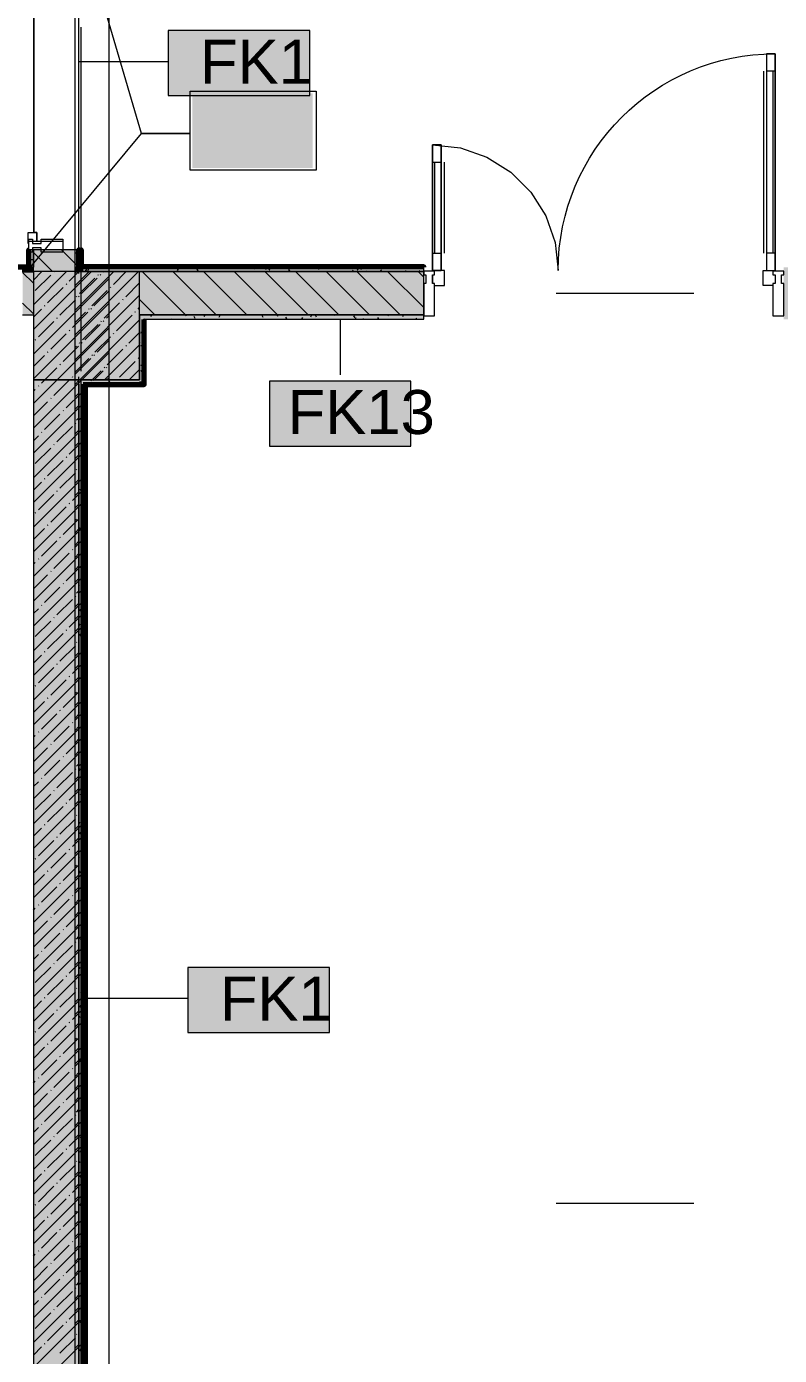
# Model space of a CAD drawing. Header units: millimetres. Extents: x -3817 to 677485, y -22715 to 103890.
# Drawn here: x 365802 to 369273, y 4817 to 10950 of the extents above; entities that cross this region are included whole.
import ezdxf

# ---------------------------------------------------------------- set-up
doc = ezdxf.new("R2010")
doc.units = ezdxf.units.MM
doc.layers.add('PDF _Геометрия', color=7, linetype='Continuous', true_color=0x1d1d1d)
doc.layers.add('PDF _Сплошная заливка', color=7, linetype='Continuous', true_color=0xffffff)
doc.layers.add('PDF _Текст', color=7, linetype='Continuous')
doc.styles.add('PDF GOST-Common', font='arial.ttf')

msp = doc.modelspace()

# ---------------------------------------------------------------- hatches: boundary and pattern name
at = {"layer": 'PDF _Сплошная заливка', "transparency": 33554559}
h = msp.add_hatch(color=256, dxfattribs=at)
h.paths.add_polyline_path([(365812.9, 9839), (365832.9, 9839), (365832.9, 9919), (365812.9, 9919), (365812.9, 9840)], flags=0)
h.paths.add_polyline_path([(365812.9, 12049), (365832.9, 12049), (365832.9, 12128), (365812.9, 12128), (365812.9, 12105.1)], flags=0)
h.paths.add_polyline_path([(365832.9, 12149), (365832.9, 12599), (365812.9, 12599), (365812.9, 12149)], flags=0)
h = msp.add_hatch(color=256, dxfattribs=at)
h.paths.add_polyline_path([(365832.9, 9819), (366032.9, 9819), (366032.9, 9919), (365832.9, 9919), (365832.9, 9839)], flags=0)
h.paths.add_polyline_path([(365832.9, 12049), (366032.9, 12049), (366032.9, 12149), (365832.9, 12149), (365832.9, 12105.1)], flags=0)
h = msp.add_hatch(color=256, dxfattribs=at)
h.paths.add_polyline_path([(366042.9, 9819), (366042.9, 9919), (366025.5, 9919), (366025.5, 9819)], flags=0)
h.paths.add_polyline_path([(366025.5, 12049), (366042.9, 12050.6), (366042.9, 12149), (366025.5, 12149), (366025.5, 12050.6)], flags=0)
h = msp.add_hatch(color=256, dxfattribs=at)
h.paths.add_polyline_path([(366052.9, 9819), (366052.9, 9919), (366032.9, 9919), (366032.9, 9819)], flags=0)
h.paths.add_polyline_path([(366032.9, 12049), (366052.9, 12049), (366052.9, 12149), (366032.9, 12149), (366032.9, 12105.1)], flags=0)
for points in [[(365832.9, 9319), (366180.5, 9319), (366180.5, 9819), (365832.9, 9818), (365832.9, 9751.2)], [(366025.5, 9819), (366063.9, 9819), (366063.9, 9839), (366025.5, 9839), (366025.5, 9821.5)], [(366025.5, 9319), (366322.9, 9319), (366322.9, 9819), (366025.5, 9819), (366025.5, 9714.6)], [(366322.9, 9299), (366342.9, 9299), (366342.9, 9599), (366322.9, 9599), (366322.9, 9319)], [(365832.9, 2329), (366052.9, 2329), (366052.9, 9319), (365832.9, 9319), (365832.9, 3160.3)], [(366063.9, 9299), (366322.9, 9299), (366322.9, 9319), (366042.9, 9319), (366042.9, 9299), (366062.9, 9299)], [(366180.5, 9299), (366180.5, 9319), (366052.9, 9319), (366052.9, 9299), (366073.9, 9299)], [(366052.9, 2319), (366072.9, 2319), (366072.9, 9299), (366052.9, 9299), (366052.9, 2329)]]:
    msp.add_hatch(color=256, dxfattribs=at).paths.add_polyline_path(points)
h = msp.add_hatch(color=256, dxfattribs=at)
h.paths.add_polyline_path([(366260, 9819), (367632.9, 9819), (367632.9, 9839), (366063.9, 9839), (366063.9, 9819)], flags=0)
h.paths.add_polyline_path([(370062.9, 9819), (370062.9, 9839), (369292.9, 9839), (369292.9, 9819), (370011, 9819)], flags=0)
h = msp.add_hatch(color=256, dxfattribs=at)
h.paths.add_polyline_path([(366322.9, 9619), (367632.9, 9619), (367632.9, 9819), (366322.9, 9819), (366322.9, 9714.6)], flags=0)
h.paths.add_polyline_path([(369292.9, 9619), (370192.9, 9619), (370192.9, 9819), (369292.9, 9819)], flags=0)
h = msp.add_hatch(color=256, dxfattribs=at)
h.paths.add_polyline_path([(370172.9, 9599), (370192.9, 9599), (370192.9, 9619), (369292.9, 9619), (369292.9, 9599), (370171.9, 9599)], flags=0)
h.paths.add_polyline_path([(366322.9, 9599), (367632.9, 9599), (367632.9, 9619), (366322.9, 9619)], flags=0)

# ---------------------------------------------------------------- linework, layer by layer
at = {"layer": 'PDF _Геометрия', "color": 7, "lineweight": 9}
for points in [[(366025.5, 1639), (366025.5, 13378.9), (365725.5, 13528.9), (366325.5, 13828.9), (366025.5, 13978.9), (366025.5, 25718.7)], [(366392.6, 13784.9), (365880.5, 13528.9), (366180.5, 13378.9), (366180.5, 1639)], [(365835.3, 9999), (365834.5, 11984)], [(366043.4, 10788.8), (366454.3, 10788.8)], [(365812.9, 9919), (365812.9, 9840)], [(366180.5, 9819), (366032.9, 9819), (366052.9, 9819), (366180.5, 9819), (365832.9, 9819), (365832.9, 9319), (366180.5, 9319)], [(366025.5, 9319), (366322.9, 9319), (366322.9, 9819), (366025.5, 9819)], [(366032.9, 9839), (366032.9, 9819)], [(367632.9, 9839), (366063.9, 9839), (366043.9, 9839)], [(366180.5, 9839), (366053.9, 9839)], [(366342.9, 9299), (366342.9, 9586), (366342.9, 9599)], [(366343.9, 9599), (367632.9, 9599)], [(367247.6, 9598.5), (367247.6, 9342.7)], [(366042.9, 9299), (366042.9, 2329), (366042.9, 9299), (366042.9, 9319)], [(366052.9, 9299), (366052.9, 2329), (366052.9, 9299), (366052.9, 9319)], [(366062.9, 2339), (366062.9, 9298)], [(366063.9, 9299), (366322.9, 9299)], [(366072.9, 2339), (366072.9, 9298)], [(366073.9, 9299), (366180.5, 9299)], [(366063.4, 6465), (366545.5, 6465)]]:
    msp.add_lwpolyline(points, dxfattribs=at)
at = {"layer": 'PDF _Геометрия', "color": 250, "lineweight": 9, "true_color": 0x3c3c3c}
msp.add_lwpolyline([(365819.1, 9839.7), (366331.4, 10456.4), (366556.6, 10456.4), (366331.4, 10456.4), (365834.6, 12148.9)], dxfattribs=at)
at = {"layer": 'PDF _Геометрия', "color": 7, "lineweight": 9}
for points in [[(365835.4, 11984), (365835.4, 9999)], [(367107.5, 10930.7), (366454.3, 10930.7), (366454.3, 10630.7), (367107.5, 10630.7)], [(365832.9, 9919), (365832.9, 9839)], [(366032.9, 9839), (366032.9, 9919)], [(367632.9, 9819), (366063.9, 9819)], [(366322.9, 9619), (367632.9, 9619)], [(367574.1, 9312.6), (366921, 9312.6), (366921, 9012.6), (367574.1, 9012.6)], [(367198.6, 6606.9), (366545.5, 6606.9), (366545.5, 6306.9), (367198.6, 6306.9)]]:
    msp.add_lwpolyline(points, close=True, dxfattribs=at)
at = {"layer": 'PDF _Геометрия', "color": 253, "lineweight": 9, "true_color": 0xaaaaaa}
for points in [[(366042.9, 9809.6), (366042.9, 11397.1)], [(366052.9, 9359.6), (366052.9, 10947.1)], [(369198.9, 10744), (369198.9, 9904)], [(369252.9, 10744), (369212.9, 10744)], [(369242.9, 10744), (369242.9, 9904)], [(367672.9, 10324), (367712.9, 10324)], [(367682.9, 10324), (367682.9, 9904)], [(367726.9, 10324), (367726.9, 9904)], [(365848.9, 9959), (365848.9, 9999), (365835.4, 9999)], [(367672.9, 9904), (367712.9, 9904)], [(369252.9, 9904), (369212.9, 9904)], [(367682.9, 9754), (367727.9, 9754), (367727.9, 9824), (367672.9, 9824), (367672.9, 9821)], [(369242.9, 9754), (369197.9, 9754), (369197.9, 9824), (369252.9, 9824), (369252.9, 9821)], [(367672.9, 9804), (367672.9, 9764)], [(369252.9, 9804), (369252.9, 9764)], [(368243.8, 9719), (368878.8, 9719)], [(366042.9, 8698.4), (366042.9, 9333.4)], [(366052.9, 8248.4), (366052.9, 8883.4)], [(366042.9, 6634.6), (366042.9, 8222.1)], [(366052.9, 6184.6), (366052.9, 7772.1)], [(366042.9, 5523.4), (366042.9, 6158.4)], [(366052.9, 5073.4), (366052.9, 5708.4)], [(368243.8, 5519), (368878.8, 5519)], [(366492.9, 12.7), (366492.9, 256.3), (366042.9, 912.7), (366042.9, 3412.7), (366042.9, 5047.1)]]:
    msp.add_lwpolyline(points, dxfattribs=at)
msp.add_lwpolyline([(367672.9, 9824), (367672.9, 10404), (367802, 10389.5), (367924.5, 10346.6), (368034.5, 10277.5), (368126.4, 10185.6), (368195.5, 10075.7), (368238.3, 9953.1), (368252.9, 9824, -0.414213), (369252.9, 10824), (369252.9, 9824)], format="xyb", dxfattribs=at)
for points in [[(369212.9, 9824), (369252.9, 9824), (369252.9, 10824), (369212.9, 10824), (369212.9, 9824), (369252.9, 9824), (369252.9, 10824), (369212.9, 10824)], [(367712.9, 9824), (367672.9, 9824), (367672.9, 10404), (367712.9, 10404), (367712.9, 9824), (367712.9, 10404), (367672.9, 10404), (367672.9, 9824)], [(365835.4, 9999), (365848.9, 9999), (365848.9, 9959), (365848.9, 9999)]]:
    msp.add_lwpolyline(points, close=True, dxfattribs=at)
at = {"layer": 'PDF _Геометрия', "color": 250, "lineweight": 9, "true_color": 0x3c3c3c}
msp.add_lwpolyline([(366556.6, 10650.8), (367136.4, 10650.8), (367136.4, 10286.8), (366556.6, 10286.8)], close=True, dxfattribs=at)
at = {"layer": 'PDF _Геометрия', "color": 253, "lineweight": 13, "true_color": 0xaaaaaa}
msp.add_lwpolyline([(365811.9, 9949), (365808.9, 9949), (365808.9, 9999), (365848.9, 9999), (365848.9, 9959)], dxfattribs=at)
at = {"layer": 'PDF _Геометрия', "color": 7, "lineweight": 20}
for points in [[(365868.9, 9929), (365828.9, 9929), (365828.9, 9919), (365811.9, 9919), (365811.9, 9969), (365828.9, 9969), (365828.9, 9959), (365868.9, 9959), (365868.9, 9969), (365968.9, 9969), (365968.9, 9919), (365868.9, 9919)], [(365868.9, 9919), (365828.9, 9919), (365828.9, 9909), (365811.9, 9909), (365811.9, 9959), (365828.9, 9959), (365828.9, 9949), (365868.9, 9949), (365868.9, 9959), (365968.9, 9959), (365968.9, 9909), (365868.9, 9909)], [(367672.9, 9804), (367682.9, 9804), (367682.9, 9821), (367632.9, 9821), (367632.9, 9804), (367642.9, 9804), (367642.9, 9764), (367632.9, 9764), (367632.9, 9614), (367682.9, 9614), (367682.9, 9764), (367672.9, 9764)], [(369282.9, 9764), (369282.9, 9804), (369292.9, 9804), (369292.9, 9821), (369242.9, 9821), (369242.9, 9804), (369252.9, 9804), (369252.9, 9764), (369242.9, 9764), (369242.9, 9614), (369292.9, 9614), (369292.9, 9764)]]:
    msp.add_lwpolyline(points, close=True, dxfattribs=at)
at = {"layer": 'PDF _Геометрия', "color": 231, "lineweight": 70, "true_color": 0xff80c0}
for points in [[(365812.9, 9839), (364482.9, 9839), (364482.9, 8908), (364481.9, 8908), (364481.9, 9840), (364482.9, 9840), (365811.9, 9840), (365811.9, 9919), (365812.9, 9919)], [(367632.9, 9839), (367632.9, 9840), (366063.9, 9840), (366043.9, 9840), (366043.9, 9919), (366042.9, 9919), (366042.9, 9839)], [(366180.5, 9840), (366053.9, 9840), (366053.9, 9919), (366052.9, 9919), (366052.9, 9839)], [(366062.9, 9299), (366062.9, 9298), (366342.9, 9298), (366343.9, 9298), (366343.9, 9598)], [(366322.9, 2339), (366342.9, 2339), (366342.9, 2040), (366343.9, 2040), (366343.9, 2339), (366343.9, 2340), (366063.9, 2340), (366063.9, 9299)], [(366072.9, 9299), (366072.9, 9298), (366180.5, 9298)], [(366180.5, 2340), (366073.9, 2340), (366073.9, 9299)], [(366342.9, 9299), (366322.9, 9299)]]:
    msp.add_lwpolyline(points, dxfattribs=at)
at = {"layer": 'PDF _Геометрия', "color": 9, "lineweight": 9, "true_color": 0xc0c0c0}
for points in [[(366052.9, 9819), (366052.9, 9919), (366032.9, 9919), (365832.9, 9919), (365812.9, 9919)], [(366063.9, 9819), (366025.5, 9819), (366042.9, 9819), (366042.9, 9919), (366025.5, 9919)], [(364482.9, 8858), (364482.9, 8908), (364482.9, 9819), (364482.9, 9839), (365832.9, 9839)], [(365802.4, 9839), (365802.4, 9850), (365822.4, 9850), (365822.4, 9839)], [(366025.5, 9839), (366042.9, 9839)], [(366052.9, 9839), (366032.9, 9839)], [(367632.9, 9599), (367632.9, 9619), (367632.9, 9819), (367632.9, 9839)], [(365782.9, 9619), (365832.9, 9619)], [(366322.9, 9619), (366322.9, 9599), (366322.9, 9319), (366042.9, 9319), (366025.5, 9319)], [(366180.5, 9319), (366052.9, 9319), (365832.9, 9319), (365832.9, 9299), (365832.9, 2329), (366052.9, 2329), (366052.9, 2319)], [(366322.9, 9299), (366342.9, 9299)]]:
    msp.add_lwpolyline(points, dxfattribs=at)
at = {"layer": 'PDF _Геометрия', "color": 231, "lineweight": 9, "true_color": 0xff80c0}
for points in [[(365812.9, 9839), (365812.9, 9840), (365812.9, 9919)], [(366042.9, 9839), (366043.9, 9839), (366063.9, 9839), (367632.9, 9839)], [(366052.9, 9839), (366053.9, 9839), (366180.5, 9839)], [(366343.9, 9599), (366342.9, 9599), (366342.9, 9586), (366342.9, 9299)], [(366322.9, 9299), (366062.9, 9299), (366062.9, 9298), (366062.9, 2339), (366063.9, 2339), (366322.9, 2339)], [(366063.9, 9299), (366062.9, 9299)], [(366180.5, 9299), (366072.9, 9299), (366072.9, 9298), (366072.9, 2339), (366073.9, 2339), (366180.5, 2339)], [(366073.9, 9299), (366072.9, 9299)]]:
    msp.add_lwpolyline(points, dxfattribs=at)
at = {"layer": 'PDF _Геометрия', "color": 253, "lineweight": 9, "true_color": 0x9b9b9b}
for points in [[(365819.1, 9914.4), (365814, 9905.7)], [(365820.1, 9897.4), (365815, 9906.2)], [(365819.6, 9874.3), (365829.7, 9874.3)], [(366025.5, 9904.8), (366033, 9904.8)], [(366033, 9904.8), (366043, 9904.8)], [(366042.9, 9859.9), (366039.6, 9865.6)], [(366052.9, 9859.9), (366049.6, 9865.6)], [(366077.1, 9830.1), (366072.1, 9821.4)], [(366087.1, 9830.1), (366082.1, 9821.4)], [(366127.9, 9834.6), (366125.4, 9839)], [(366137.9, 9834.6), (366135.4, 9839)], [(366207.3, 9819), (366206.2, 9821)], [(366293.4, 9839), (366291.4, 9835.5)], [(366458.9, 9820.8), (366457.9, 9819)], [(366500.6, 9832), (366495.5, 9823.3)], [(366539.8, 9839), (366537.2, 9834.4)], [(366551.4, 9832.7), (366547.7, 9839)], [(366593, 9821.5), (366588, 9830.2)], [(366610.2, 9839), (366605.2, 9830.3)], [(366704.7, 9819.7), (366704.2, 9819)], [(366856, 9838), (366850.9, 9829.2)], [(366865.1, 9837.9), (366864.5, 9839)], [(366906.8, 9826.7), (366901.7, 9835.4)], [(366924, 9833.9), (366919, 9825.2)], [(366974.8, 9830.8), (366970.1, 9839)], [(367016.4, 9819.6), (367011.4, 9828.3)], [(367152.5, 9827.8), (367147.5, 9836.5)], [(367305.8, 9824.6), (367302.6, 9819)], [(367330.2, 9824.8), (367325.2, 9833.5)], [(367347.4, 9835.8), (367342.4, 9827.1)], [(367368.8, 9819), (367366.8, 9822.4)], [(367384.5, 9839), (367384, 9838.2)], [(367439.1, 9819), (367434.8, 9826.5)], [(367454.9, 9839), (367452.1, 9834.1)], [(367551.5, 9823.5), (367548.9, 9819)], [(367615.1, 9819), (367612.5, 9823.5)], [(367619.6, 9819.4), (367619.3, 9819)], [(366377.6, 9619), (366373.6, 9612.1)], [(366473.1, 9601.5), (366471.6, 9599)], [(366537.2, 9613.4), (366534, 9619)], [(366578.9, 9602.2), (366573.8, 9610.9)], [(366624, 9619), (366619.3, 9611)], [(366692.4, 9615.6), (366687.4, 9606.9)], [(366851, 9618.5), (366850.7, 9619)], [(366892.6, 9607.4), (366887.6, 9616.1)], [(366960.7, 9611.5), (366956.3, 9619)], [(367002.3, 9600.3), (366997.3, 9609)], [(367074.2, 9606.4), (367070, 9599)], [(367115.8, 9617.5), (367110.8, 9608.8)], [(367138.4, 9608.5), (367133.3, 9617.2)], [(367222.3, 9619), (367220.5, 9615.9)], [(367316.1, 9605.5), (367311, 9614.2)], [(367319.9, 9605.3), (367316.3, 9599)], [(367355, 9599), (367352.7, 9603)], [(367388, 9601.2), (367386.7, 9599)], [(367425.4, 9599), (367420.7, 9607.1)], [(367468.7, 9619), (367466.2, 9614.8)], [(367539, 9619), (367534.3, 9610.7)], [(367601.4, 9599), (367598.4, 9604.1)], [(366327.8, 9539), (366337.8, 9539)], [(366332.9, 9541.6), (366327.9, 9532.9)], [(366326, 9491.4), (366322.9, 9496.9)], [(366327.8, 9478), (366337.8, 9478)], [(366342.9, 9497.9), (366339, 9491.3)], [(366327.8, 9386.6), (366337.8, 9386.6)], [(366334.2, 9355.4), (366329.2, 9364.1)], [(366044.5, 9285.8), (366042.9, 9283.1)], [(366054.5, 9285.8), (366052.9, 9283.1)], [(366053.5, 9264.7), (366062.9, 9264.7)], [(366063.5, 9264.7), (366072.9, 9264.7)], [(366098.8, 9319), (366096.3, 9314.7)], [(366108.8, 9319), (366106.3, 9314.7)], [(366145.4, 9316.7), (366144, 9319)], [(366155.4, 9316.7), (366154, 9319)], [(366187, 9305.6), (366182, 9314.3)], [(366195.8, 9304), (366192.9, 9299)], [(366263.8, 9300), (366263.2, 9299)], [(366043.8, 9187.7), (366042.9, 9189.4)], [(366053.8, 9187.7), (366052.9, 9189.4)], [(366053.5, 9173.2), (366062.9, 9173.2)], [(366062.9, 9195.8), (366061.7, 9193.8)], [(366063.5, 9173.2), (366072.9, 9173.2)], [(366072.9, 9195.8), (366071.7, 9193.8)], [(366043.4, 9040.1), (366042.9, 9039.3)], [(366053.4, 9040.1), (366052.9, 9039.3)], [(366053.5, 9051.3), (366062.9, 9051.3)], [(366062.9, 9032.8), (366062.2, 9034)], [(366063.5, 9051.3), (366072.9, 9051.3)], [(366072.9, 9032.8), (366072.2, 9034)], [(366054.5, 8998.4), (366049.5, 8989.7)], [(366064.5, 8998.4), (366059.5, 8989.7)], [(366053.5, 8929.4), (366062.9, 8929.4)], [(366063.5, 8929.4), (366072.9, 8929.4)], [(366053.5, 8838), (366062.9, 8838)], [(366061.6, 8888.8), (366056.6, 8880.1)], [(366062.9, 8849.9), (366059.2, 8856.3)], [(366063.5, 8838), (366072.9, 8838)], [(366071.6, 8888.8), (366066.6, 8880.1)], [(366072.9, 8849.9), (366069.2, 8856.3)], [(366053.1, 8805.9), (366048.1, 8814.6)], [(366057.5, 8820.7), (366052.5, 8812)], [(366063.1, 8805.9), (366058.1, 8814.6)], [(366067.5, 8820.7), (366062.5, 8812)], [(366057.2, 8737.9), (366052.2, 8746.6)], [(366053.5, 8716), (366062.9, 8716)], [(366067.2, 8737.9), (366062.2, 8746.6)], [(366063.5, 8716), (366072.9, 8716)], [(366061.3, 8669.9), (366056.2, 8678.6)], [(366071.3, 8669.9), (366066.2, 8678.6)], [(366050.1, 8628.2), (366045.1, 8636.9)], [(366053.5, 8594.1), (366062.9, 8594.1)], [(366060.1, 8628.2), (366055.1, 8636.9)], [(366063.5, 8594.1), (366072.9, 8594.1)], [(366056.4, 8575), (366051.4, 8566.3)], [(366066.4, 8575), (366061.4, 8566.3)], [(366062.9, 8525.3), (366062.5, 8524.7)], [(366072.9, 8525.3), (366072.5, 8524.7)], [(366043, 8518.6), (366042.9, 8518.8)], [(366053, 8518.6), (366052.9, 8518.8)], [(366053.5, 8502.7), (366062.9, 8502.7)], [(366063.5, 8502.7), (366072.9, 8502.7)], [(366047.1, 8450.5), (366042.9, 8457.9)], [(366057.1, 8450.5), (366052.9, 8457.9)], [(366044.2, 8370.9), (366042.9, 8368.7)], [(366054.2, 8370.9), (366052.9, 8368.7)], [(366053.5, 8380.8), (366062.9, 8380.8)], [(366062.9, 8362.3), (366061.4, 8364.8)], [(366063.5, 8380.8), (366072.9, 8380.8)], [(366072.9, 8362.3), (366071.4, 8364.8)], [(366051.2, 8261.2), (366046.2, 8252.5)], [(366053.5, 8258.8), (366062.9, 8258.8)], [(366061.2, 8261.2), (366056.2, 8252.5)], [(366063.5, 8258.8), (366072.9, 8258.8)], [(366047.2, 8193.2), (366042.9, 8185.8)], [(366057.2, 8193.2), (366052.9, 8185.8)], [(366053.5, 8167.4), (366062.9, 8167.4)], [(366063.5, 8167.4), (366072.9, 8167.4)], [(366052.3, 8136.8), (366047.3, 8145.5)], [(366058.3, 8151.6), (366053.3, 8142.9)], [(366062.3, 8136.8), (366057.3, 8145.5)], [(366068.3, 8151.6), (366063.3, 8142.9)], [(366053.5, 8045.5), (366062.9, 8045.5)], [(366063.5, 8045.5), (366072.9, 8045.5)], [(366060.5, 8000.7), (366055.4, 8009.4)], [(366070.5, 8000.7), (366065.4, 8009.4)], [(366046.1, 7947.5), (366042.9, 7942)], [(366056.1, 7947.5), (366052.9, 7942)], [(366053.5, 7923.6), (366062.9, 7923.6)], [(366063.5, 7923.6), (366072.9, 7923.6)], [(366057.2, 7905.8), (366052.2, 7897.1)], [(366067.2, 7905.8), (366062.2, 7897.1)], [(366053.5, 7832.1), (366062.9, 7832.1)], [(366063.5, 7832.1), (366072.9, 7832.1)], [(366046.3, 7781.3), (366042.9, 7787.3)], [(366056.3, 7781.3), (366052.9, 7787.3)], [(366053.5, 7710.2), (366062.9, 7710.2)], [(366063.5, 7710.2), (366072.9, 7710.2)], [(366053.5, 7588.3), (366062.9, 7588.3)], [(366063.5, 7588.3), (366072.9, 7588.3)], [(366048, 7524), (366042.9, 7515.3)], [(366058, 7524), (366052.9, 7515.3)], [(366053.5, 7496.8), (366062.9, 7496.8)], [(366063.5, 7496.8), (366072.9, 7496.8)], [(366062.9, 7447.9), (366061.7, 7449.9)], [(366072.9, 7447.9), (366071.7, 7449.9)], [(366055.6, 7399.5), (366050.6, 7408.3)], [(366053.5, 7374.9), (366062.9, 7374.9)], [(366065.6, 7399.5), (366060.6, 7408.3)], [(366063.5, 7374.9), (366072.9, 7374.9)], [(366059.7, 7331.5), (366054.6, 7340.2)], [(366069.7, 7331.5), (366064.6, 7340.2)], [(366046.9, 7278.3), (366042.9, 7271.4)], [(366056.9, 7278.3), (366052.9, 7271.4)], [(366053.5, 7253), (366062.9, 7253)], [(366062.9, 7265), (366058.7, 7272.2)], [(366063.5, 7253), (366072.9, 7253)], [(366072.9, 7265), (366068.7, 7272.2)], [(366052.6, 7221.8), (366047.6, 7230.6)], [(366058, 7236.7), (366053, 7228)], [(366062.6, 7221.8), (366057.6, 7230.6)], [(366068, 7236.7), (366063, 7228)], [(366045.5, 7112.2), (366042.9, 7116.7)], [(366055.5, 7112.2), (366052.9, 7116.7)], [(366053.5, 7161.6), (366062.9, 7161.6)], [(366062.9, 7123.2), (366060.1, 7118.3)], [(366063.5, 7161.6), (366072.9, 7161.6)], [(366072.9, 7123.2), (366070.1, 7118.3)], [(366049.6, 7044.1), (366044.6, 7052.9)], [(366059.6, 7044.1), (366054.6, 7052.9)], [(366061, 7059), (366056, 7050.3)], [(366071, 7059), (366066, 7050.3)], [(366053.5, 7039.6), (366062.9, 7039.6)], [(366063.5, 7039.6), (366072.9, 7039.6)], [(366053.5, 6917.7), (366062.9, 6917.7)], [(366063.5, 6917.7), (366072.9, 6917.7)], [(366053.5, 6826.3), (366062.9, 6826.3)], [(366059.9, 6813.2), (366054.9, 6804.5)], [(366063.5, 6826.3), (366072.9, 6826.3)], [(366069.9, 6813.2), (366064.9, 6804.5)], [(366054.8, 6730.4), (366049.8, 6739.1)], [(366053.5, 6704.4), (366062.9, 6704.4)], [(366064.8, 6730.4), (366059.8, 6739.1)], [(366063.5, 6704.4), (366072.9, 6704.4)], [(366047.7, 6609.1), (366042.9, 6600.9)], [(366057.7, 6609.1), (366052.9, 6600.9)], [(366053.5, 6582.4), (366062.9, 6582.4)], [(366062.9, 6594.4), (366057.9, 6603)], [(366063.5, 6582.4), (366072.9, 6582.4)], [(366072.9, 6594.4), (366067.9, 6603)], [(366054.7, 6499.5), (366049.7, 6490.7)], [(366053.5, 6491), (366062.9, 6491)], [(366064.7, 6499.5), (366059.7, 6490.7)], [(366063.5, 6491), (366072.9, 6491)], [(366048.8, 6375), (366043.8, 6383.7)], [(366050.6, 6431.4), (366045.6, 6422.7)], [(366058.8, 6375), (366053.8, 6383.7)], [(366060.7, 6431.4), (366055.6, 6422.7)], [(366061.8, 6389.8), (366056.8, 6381.1)], [(366071.8, 6389.8), (366066.8, 6381.1)], [(366053.5, 6369.1), (366062.9, 6369.1)], [(366063.5, 6369.1), (366072.9, 6369.1)], [(366053.5, 6247.2), (366062.9, 6247.2)], [(366063.5, 6247.2), (366072.9, 6247.2)], [(366049.6, 6185.7), (366044.5, 6177)], [(366053.5, 6155.7), (366062.9, 6155.7)], [(366059.6, 6185.7), (366054.5, 6177)], [(366060.7, 6144.1), (366055.7, 6135.3)], [(366063.5, 6155.7), (366072.9, 6155.7)], [(366070.7, 6144.1), (366065.7, 6135.3)], [(366053.5, 6033.8), (366062.9, 6033.8)], [(366063.5, 6033.8), (366072.9, 6033.8)], [(366058.1, 5993.2), (366053, 6001.9)], [(366068.1, 5993.2), (366063, 6001.9)], [(366053.5, 5911.9), (366062.9, 5911.9)], [(366062.2, 5925.1), (366057.1, 5933.8)], [(366063.5, 5911.9), (366072.9, 5911.9)], [(366072.2, 5925.1), (366067.1, 5933.8)], [(366044.4, 5871.9), (366042.9, 5869.3)], [(366054.4, 5871.9), (366052.9, 5869.3)], [(366062.9, 5862.9), (366061.2, 5865.8)], [(366072.9, 5862.9), (366071.2, 5865.8)], [(366043.9, 5773.8), (366042.9, 5775.6)], [(366055.1, 5815.5), (366050.1, 5824.2)], [(366053.9, 5773.8), (366052.9, 5775.6)], [(366053.5, 5820.4), (366062.9, 5820.4)], [(366065.1, 5815.5), (366060.1, 5824.2)], [(366063.5, 5820.4), (366072.9, 5820.4)], [(366048, 5705.8), (366043, 5714.5)], [(366051.5, 5762.3), (366046.4, 5753.5)], [(366058, 5705.8), (366053, 5714.5)], [(366061.5, 5762.3), (366056.4, 5753.5)], [(366052.1, 5637.8), (366047.1, 5646.5)], [(366053.5, 5698.5), (366062.9, 5698.5)], [(366062.1, 5637.8), (366057.1, 5646.5)], [(366063.5, 5698.5), (366072.9, 5698.5)], [(366053.5, 5576.6), (366062.9, 5576.6)], [(366063.5, 5576.6), (366072.9, 5576.6)], [(366050.4, 5516.5), (366045.3, 5507.8)], [(366053.5, 5485.2), (366062.9, 5485.2)], [(366060.4, 5516.5), (366055.3, 5507.8)], [(366061.5, 5474.9), (366056.5, 5466.2)], [(366063.5, 5485.2), (366072.9, 5485.2)], [(366071.5, 5474.9), (366066.5, 5466.2)], [(366053.5, 5363.2), (366062.9, 5363.2)], [(366063.5, 5363.2), (366072.9, 5363.2)], [(366057.3, 5324), (366052.2, 5332.7)], [(366062.9, 5294.4), (366059.5, 5288.5)], [(366067.3, 5324), (366062.2, 5332.7)], [(366072.9, 5294.4), (366069.5, 5288.5)], [(366053.5, 5241.3), (366062.9, 5241.3)], [(366063.5, 5241.3), (366072.9, 5241.3)], [(366062.9, 5192.3), (366060.4, 5196.6)], [(366072.9, 5192.3), (366070.4, 5196.6)], [(366043.1, 5104.7), (366042.9, 5105.1)], [(366053.1, 5104.7), (366052.9, 5105.1)], [(366053.5, 5149.9), (366062.9, 5149.9)], [(366063.5, 5149.9), (366072.9, 5149.9)], [(366062.9, 5050.5), (366058.4, 5042.7)], [(366072.9, 5050.5), (366068.4, 5042.7)], [(366051.3, 4968.6), (366046.3, 4977.3)], [(366053.5, 5028), (366062.9, 5028)], [(366061.3, 4968.6), (366056.3, 4977.3)], [(366063.5, 5028), (366072.9, 5028)], [(366051.2, 4847.3), (366046.1, 4838.6)], [(366053.5, 4906), (366062.9, 4906)], [(366061.2, 4847.3), (366056.1, 4838.6)], [(366063.5, 4906), (366072.9, 4906)]]:
    msp.add_lwpolyline(points, dxfattribs=at)
at = {"layer": 'PDF _Геометрия', "lineweight": 9}
for points in [[(365920.5, 9819), (365832.9, 9906.6)], [(366032.9, 9848.1), (365961.9, 9919)], [(365832.9, 9765.2), (365782.9, 9815.2)], [(365832.9, 9779.8), (365872.1, 9819)], [(365832.9, 9665.7), (365986.2, 9819)], [(365832.9, 9551.7), (366100.2, 9819)], [(365927.1, 9816.9), (365929.2, 9819)], [(365998.4, 9774.1), (366043.2, 9819)], [(366025.5, 9754.3), (366090.2, 9819)], [(366025.5, 9640.3), (366204.3, 9819)], [(366025.5, 9526.2), (366318.3, 9819)], [(366025.5, 9811.3), (366033.2, 9819)], [(366145.2, 9816.9), (366147.3, 9819)], [(366155.2, 9816.9), (366157.3, 9819)], [(366202.2, 9759.9), (366261.3, 9819)], [(366534.8, 9619), (366334.8, 9819)], [(366676.2, 9619), (366476.2, 9819)], [(366817.6, 9619), (366617.6, 9819)], [(366959, 9619), (366759, 9819)], [(367100.5, 9619), (366900.5, 9819)], [(367241.9, 9619), (367041.9, 9819)], [(367383.3, 9619), (367183.3, 9819)], [(367524.7, 9619), (367324.7, 9819)], [(367632.9, 9652.3), (367466.2, 9819)], [(367632.9, 9793.7), (367607.6, 9819)], [(365832.9, 9437.6), (366180.5, 9785.3)], [(365841.5, 9731.4), (365912.8, 9802.7)], [(365984.1, 9759.9), (365986.5, 9762.3)], [(366045.4, 9717.1), (366116.7, 9788.4)], [(366055.4, 9717.1), (366126.7, 9788.4)], [(366130.9, 9802.7), (366133.3, 9805)], [(366140.9, 9802.7), (366143.3, 9805)], [(366259.2, 9702.9), (366322.9, 9766.5)], [(365898.6, 9674.4), (365969.8, 9745.6)], [(366025.5, 9412.2), (366322.9, 9709.5)], [(366031.1, 9702.9), (366033.5, 9705.2)], [(366041.1, 9702.9), (366043.5, 9705.2)], [(366102.4, 9660.1), (366173.7, 9731.4)], [(366112.4, 9660.1), (366180.5, 9728.2)], [(366187.9, 9745.6), (366190.3, 9748)], [(366245, 9688.6), (366247.3, 9691)], [(365832.9, 9623.8), (365782.9, 9673.8)], [(365832.9, 9323.6), (366180.5, 9671.2)], [(365832.9, 9608.7), (365870.1, 9645.8)], [(365884.3, 9660.1), (365886.7, 9662.5)], [(365955.6, 9617.3), (366026.9, 9688.6)], [(366012.6, 9560.3), (366083.9, 9631.6)], [(366025.5, 9583.2), (366073.9, 9631.6)], [(366088.1, 9645.8), (366090.5, 9648.2)], [(366098.2, 9645.8), (366100.5, 9648.2)], [(366159.4, 9603.1), (366230.7, 9674.4)], [(366302, 9631.6), (366304.4, 9634)], [(366316.2, 9645.8), (366322.9, 9652.5)], [(366393.4, 9619), (366322.9, 9689.5)], [(365855.8, 9517.5), (365927.1, 9588.8)], [(365941.3, 9603.1), (365943.7, 9605.4)], [(366046.4, 9319), (366322.9, 9595.5)], [(366059.6, 9503.3), (366130.9, 9574.6)], [(366069.6, 9503.3), (366140.9, 9574.6)], [(366145.2, 9588.8), (366147.5, 9591.2)], [(366155.2, 9588.8), (366157.5, 9591.2)], [(366169.4, 9603.1), (366180.5, 9614.2)], [(366216.5, 9546), (366287.7, 9617.3)], [(365832.9, 9209.5), (365942.4, 9319), (366180.5, 9557.2)], [(365912.8, 9460.5), (365984.1, 9531.8)], [(365998.4, 9546), (366000.7, 9548.4)], [(366116.7, 9446.3), (366187.9, 9517.5)], [(366202.2, 9531.8), (366204.6, 9534.2)], [(366273.5, 9489), (366322.9, 9538.4)], [(365841.5, 9503.3), (365843.9, 9505.7)], [(365898.6, 9446.3), (365900.9, 9448.6)], [(365969.8, 9403.5), (366041.1, 9474.8)], [(366025.5, 9469.2), (366031.1, 9474.8)], [(366045.4, 9489), (366047.8, 9491.4)], [(366055.4, 9489), (366057.8, 9491.4)], [(366126.7, 9446.3), (366180.5, 9500.1)], [(366160.5, 9319), (366322.9, 9481.4)], [(366173.7, 9389.2), (366245, 9460.5)], [(366259.2, 9474.8), (366261.6, 9477.1)], [(365832.9, 9380.6), (365884.3, 9432)], [(365955.6, 9389.2), (365958, 9391.6)], [(366025.5, 9355.1), (366088.1, 9417.7)], [(366026.9, 9346.5), (366098.2, 9417.7)], [(366056.4, 9319), (366180.5, 9443.1)], [(366102.4, 9432), (366104.8, 9434.4)], [(366112.4, 9432), (366114.8, 9434.4)], [(366230.7, 9332.2), (366302, 9403.5)], [(366316.2, 9417.7), (366318.6, 9420.1)], [(365870.1, 9303.7), (365885.4, 9319), (365941.3, 9375)], [(366012.6, 9332.2), (366015, 9334.6)], [(366103.5, 9319), (366145.2, 9360.7)], [(366113.5, 9319), (366155.2, 9360.7)], [(366159.4, 9375), (366161.8, 9377.3)], [(366169.4, 9375), (366171.8, 9377.3)], [(366170.5, 9319), (366180.5, 9329.1)], [(366274.5, 9319), (366322.9, 9367.4)], [(365832.9, 9095.5), (366052.9, 9315.5)], [(365832.9, 9266.5), (365841.5, 9275.2)], [(365855.8, 9289.4), (365858.2, 9291.8)], [(365927.1, 9246.7), (365998.4, 9317.9)], [(366025.5, 9298.1), (366042.9, 9315.5)], [(366217.5, 9319), (366218.8, 9320.3)], [(365832.9, 9152.5), (365898.6, 9218.2)], [(365832.9, 8981.4), (366052.9, 9201.4)], [(365912.8, 9232.4), (365915.2, 9234.8)], [(365984.1, 9189.6), (366052.9, 9258.4)], [(366025.5, 9241.1), (366042.9, 9258.4)], [(366025.5, 9184.1), (366042.9, 9201.4)], [(365884.3, 9089.9), (365955.6, 9161.1)], [(365969.8, 9175.4), (365972.2, 9177.8)], [(366031.1, 9132.6), (366042.9, 9144.4)], [(366041.1, 9132.6), (366052.9, 9144.4)], [(365832.9, 8867.4), (366052.9, 9087.4)], [(365870.1, 9075.6), (365872.4, 9078)], [(365941.3, 9032.8), (366012.6, 9104.1)], [(366025.5, 9070), (366042.9, 9087.4)], [(366026.9, 9118.4), (366029.2, 9120.7)], [(365832.9, 9038.4), (365855.8, 9061.3)], [(365927.1, 9018.6), (365929.4, 9020.9)], [(365998.4, 8975.8), (366052.9, 9030.3)], [(366025.5, 9013), (366042.9, 9030.3)], [(365832.9, 8753.3), (366052.9, 8973.3)], [(365841.5, 8933), (365912.8, 9004.3)], [(365984.1, 8961.5), (365986.5, 8963.9)], [(366025.5, 8956), (366042.9, 8973.3)], [(365898.6, 8876), (365969.8, 8947.3)], [(366031.1, 8904.5), (366033.5, 8906.9)], [(366041.1, 8904.5), (366043.5, 8906.9)], [(365832.9, 8639.3), (366052.9, 8859.3)], [(365832.9, 8810.3), (365870.1, 8847.5)], [(365884.3, 8861.8), (365886.7, 8864.1)], [(365955.6, 8819), (366026.9, 8890.3)], [(366025.5, 8841.9), (366042.9, 8859.3)], [(365855.8, 8719.2), (365927.1, 8790.5)], [(365941.3, 8804.7), (365943.7, 8807.1)], [(366012.6, 8762), (366052.9, 8802.2)], [(366025.5, 8784.9), (366042.9, 8802.2)], [(365832.9, 8525.2), (366052.9, 8745.2)], [(365912.8, 8662.2), (365984.1, 8733.4)], [(365998.4, 8747.7), (366000.7, 8750.1)], [(366025.5, 8727.9), (366042.9, 8745.2)], [(365841.5, 8704.9), (365843.9, 8707.3)], [(365898.6, 8647.9), (365900.9, 8650.3)], [(365969.8, 8605.1), (366041.1, 8676.4)], [(366025.5, 8670.8), (366031.1, 8676.4)], [(365832.9, 8582.2), (365884.3, 8633.7)], [(365832.9, 8411.2), (366052.9, 8631.2)], [(365955.6, 8590.9), (365958, 8593.3)], [(366025.5, 8613.8), (366042.9, 8631.2)], [(365870.1, 8505.3), (365941.3, 8576.6)], [(366012.6, 8533.9), (366015, 8536.2)], [(366025.5, 8556.8), (366042.9, 8574.1)], [(366026.9, 8548.1), (366052.9, 8574.1)], [(365832.9, 8297.1), (366052.9, 8517.1)], [(365832.9, 8468.2), (365841.5, 8476.8)], [(365855.8, 8491.1), (365858.2, 8493.5)], [(365927.1, 8448.3), (365998.4, 8519.6)], [(366025.5, 8499.8), (366042.9, 8517.1)], [(365832.9, 8354.1), (365898.6, 8419.8)], [(365832.9, 8183.1), (366052.9, 8403.1)], [(365912.8, 8434.1), (365915.2, 8436.4)], [(365984.1, 8391.3), (366052.9, 8460.1)], [(366025.5, 8442.7), (366042.9, 8460.1)], [(366025.5, 8385.7), (366042.9, 8403.1)], [(365884.3, 8291.5), (365955.6, 8362.8)], [(365969.8, 8377), (365972.2, 8379.4)], [(366031.1, 8334.3), (366042.9, 8346)], [(366041.1, 8334.3), (366052.9, 8346)], [(365832.9, 8069), (366052.9, 8289)], [(365870.1, 8277.3), (365872.4, 8279.6)], [(365941.3, 8234.5), (366012.6, 8305.8)], [(366025.5, 8271.7), (366042.9, 8289)], [(366026.9, 8320), (366029.2, 8322.4)], [(365832.9, 8240.1), (365855.8, 8263)], [(365927.1, 8220.2), (365929.4, 8222.6)], [(365998.4, 8177.5), (366052.9, 8232)], [(366025.5, 8214.6), (366042.9, 8232)], [(365832.9, 7955), (366052.9, 8175)], [(365841.5, 8134.7), (365912.8, 8206)], [(365984.1, 8163.2), (365986.5, 8165.6)], [(366025.5, 8157.6), (366042.9, 8175)], [(365898.6, 8077.7), (365969.8, 8148.9)], [(366031.1, 8106.2), (366033.5, 8108.5)], [(366041.1, 8106.2), (366043.5, 8108.5)], [(365832.9, 7840.9), (366052.9, 8060.9)], [(365832.9, 8012), (365870.1, 8049.2)], [(365884.3, 8063.4), (365886.7, 8065.8)], [(365955.6, 8020.6), (366026.9, 8091.9)], [(366025.5, 8043.6), (366042.9, 8060.9)], [(365855.8, 7920.8), (365927.1, 7992.1)], [(365941.3, 8006.4), (365943.7, 8008.8)], [(366012.6, 7963.6), (366052.9, 8003.9)], [(366025.5, 7986.5), (366042.9, 8003.9)], [(365832.9, 7726.9), (366052.9, 7946.9)], [(365912.8, 7863.8), (365984.1, 7935.1)], [(365998.4, 7949.4), (366000.7, 7951.7)], [(366025.5, 7929.5), (366042.9, 7946.9)], [(365841.5, 7906.6), (365843.9, 7909)], [(365898.6, 7849.6), (365900.9, 7851.9)], [(365969.8, 7806.8), (366041.1, 7878.1)], [(366025.5, 7872.5), (366031.1, 7878.1)], [(365832.9, 7783.9), (365884.3, 7835.3)], [(365832.9, 7612.8), (366052.9, 7832.8)], [(365955.6, 7792.5), (365958, 7794.9)], [(366025.5, 7815.5), (366042.9, 7832.8)], [(365870.1, 7707), (365941.3, 7778.3)], [(366012.6, 7735.5), (366015, 7737.9)], [(366025.5, 7758.4), (366042.9, 7775.8)], [(366026.9, 7749.8), (366052.9, 7775.8)], [(365832.9, 7498.8), (366052.9, 7718.8)], [(365832.9, 7669.8), (365841.5, 7678.5)], [(365855.8, 7692.7), (365858.2, 7695.1)], [(365927.1, 7650), (365998.4, 7721.3)], [(366025.5, 7701.4), (366042.9, 7718.8)], [(365832.9, 7555.8), (365898.6, 7621.5)], [(365912.8, 7635.7), (365915.2, 7638.1)], [(365984.1, 7593), (366052.9, 7661.7)], [(366025.5, 7644.4), (366042.9, 7661.7)], [(365832.9, 7384.7), (366052.9, 7604.7)], [(365884.3, 7493.2), (365955.6, 7564.4)], [(365969.8, 7578.7), (365972.2, 7581.1)], [(366025.5, 7587.4), (366042.9, 7604.7)], [(366031.1, 7535.9), (366042.9, 7547.7)], [(366041.1, 7535.9), (366052.9, 7547.7)], [(365832.9, 7270.7), (366052.9, 7490.7)], [(365941.3, 7436.1), (366012.6, 7507.4)], [(366025.5, 7473.3), (366042.9, 7490.7)], [(366026.9, 7521.7), (366029.2, 7524)], [(365832.9, 7441.7), (365855.8, 7464.6)], [(365870.1, 7478.9), (365872.4, 7481.3)], [(365927.1, 7421.9), (365929.4, 7424.3)], [(365998.4, 7379.1), (366052.9, 7433.6)], [(366025.5, 7416.3), (366042.9, 7433.6)], [(365832.9, 7156.6), (366052.9, 7376.6)], [(365841.5, 7336.3), (365912.8, 7407.6)], [(365984.1, 7364.9), (365986.5, 7367.2)], [(366025.5, 7359.3), (366042.9, 7376.6)], [(365898.6, 7279.3), (365969.8, 7350.6)], [(366031.1, 7307.8), (366033.5, 7310.2)], [(366041.1, 7307.8), (366043.5, 7310.2)], [(365832.9, 7042.6), (366052.9, 7262.6)], [(365832.9, 7213.6), (365870.1, 7250.8)], [(365884.3, 7265.1), (365886.7, 7267.4)], [(365955.6, 7222.3), (366026.9, 7293.6)], [(366025.5, 7245.2), (366042.9, 7262.6)], [(365855.8, 7122.5), (365927.1, 7193.8)], [(365941.3, 7208), (365943.7, 7210.4)], [(366012.6, 7165.3), (366052.9, 7205.5)], [(366025.5, 7188.2), (366042.9, 7205.5)], [(365832.9, 6928.5), (366052.9, 7148.5)], [(365912.8, 7065.5), (365984.1, 7136.8)], [(365998.4, 7151), (366000.7, 7153.4)], [(366025.5, 7131.2), (366042.9, 7148.5)], [(365841.5, 7108.2), (365843.9, 7110.6)], [(365898.6, 7051.2), (365900.9, 7053.6)], [(365969.8, 7008.5), (366041.1, 7079.7)], [(366025.5, 7074.2), (366031.1, 7079.7)], [(365832.9, 6985.5), (365884.3, 7037)], [(365832.9, 6814.5), (366052.9, 7034.5)], [(365955.6, 6994.2), (365958, 6996.6)], [(366025.5, 7017.1), (366042.9, 7034.5)], [(365870.1, 6908.7), (365941.3, 6979.9)], [(366012.6, 6937.2), (366015, 6939.5)], [(366025.5, 6960.1), (366042.9, 6977.4)], [(366026.9, 6951.4), (366052.9, 6977.4)], [(365832.9, 6700.4), (366052.9, 6920.4)], [(365832.9, 6871.5), (365841.5, 6880.1)], [(365855.8, 6894.4), (365858.2, 6896.8)], [(365927.1, 6851.6), (365998.4, 6922.9)], [(366025.5, 6903.1), (366042.9, 6920.4)], [(365832.9, 6757.4), (365898.6, 6823.1)], [(365912.8, 6837.4), (365915.2, 6839.7)], [(365984.1, 6794.6), (366052.9, 6863.4)], [(366025.5, 6846.1), (366042.9, 6863.4)], [(365832.9, 6586.4), (366052.9, 6806.4)], [(365884.3, 6694.8), (365955.6, 6766.1)], [(365969.8, 6780.4), (365972.2, 6782.7)], [(366025.5, 6789), (366042.9, 6806.4)], [(366031.1, 6737.6), (366042.9, 6749.4)], [(366041.1, 6737.6), (366052.9, 6749.4)], [(365832.9, 6472.3), (366052.9, 6692.3)], [(365941.3, 6637.8), (366012.6, 6709.1)], [(366025.5, 6675), (366042.9, 6692.3)], [(366026.9, 6723.3), (366029.2, 6725.7)], [(365832.9, 6643.4), (365855.8, 6666.3)], [(365870.1, 6680.6), (365872.4, 6682.9)], [(365927.1, 6623.5), (365929.4, 6625.9)], [(365998.4, 6580.8), (366052.9, 6635.3)], [(366025.5, 6618), (366042.9, 6635.3)], [(365832.9, 6358.3), (366052.9, 6578.3)], [(365841.5, 6538), (365912.8, 6609.3)], [(365984.1, 6566.5), (365986.5, 6568.9)], [(366025.5, 6560.9), (366042.9, 6578.3)], [(365898.6, 6481), (365969.8, 6552.3)], [(366031.1, 6509.5), (366033.5, 6511.9)], [(366041.1, 6509.5), (366043.5, 6511.9)], [(365832.9, 6244.2), (366052.9, 6464.2)], [(365832.9, 6415.3), (365870.1, 6452.5)], [(365884.3, 6466.7), (365886.7, 6469.1)], [(365955.6, 6423.9), (366026.9, 6495.2)], [(366025.5, 6446.9), (366042.9, 6464.2)], [(365855.8, 6324.2), (365927.1, 6395.4)], [(365941.3, 6409.7), (365943.7, 6412.1)], [(366012.6, 6366.9), (366052.9, 6407.2)], [(366025.5, 6389.9), (366042.9, 6407.2)], [(365832.9, 6130.2), (366052.9, 6350.2)], [(365912.8, 6267.1), (365984.1, 6338.4)], [(365998.4, 6352.7), (366000.7, 6355)], [(366025.5, 6332.8), (366042.9, 6350.2)], [(365841.5, 6309.9), (365843.9, 6312.3)], [(365969.8, 6210.1), (366041.1, 6281.4)], [(366025.5, 6275.8), (366031.1, 6281.4)], [(365832.9, 6187.2), (365884.3, 6238.6)], [(365832.9, 6016.1), (366052.9, 6236.1)], [(365898.6, 6252.9), (365900.9, 6255.2)], [(365955.6, 6195.9), (365958, 6198.2)], [(366025.5, 6218.8), (366042.9, 6236.1)], [(365870.1, 6110.3), (365941.3, 6181.6)], [(366012.6, 6138.8), (366015, 6141.2)], [(366025.5, 6161.8), (366042.9, 6179.1)], [(366026.9, 6153.1), (366052.9, 6179.1)], [(365832.9, 5902.1), (366052.9, 6122.1)], [(365832.9, 6073.2), (365841.5, 6081.8)], [(365855.8, 6096.1), (365858.2, 6098.4)], [(365927.1, 6053.3), (365998.4, 6124.6)], [(366025.5, 6104.7), (366042.9, 6122.1)], [(365832.9, 5959.1), (365898.6, 6024.8)], [(365912.8, 6039), (365915.2, 6041.4)], [(365984.1, 5996.3), (366052.9, 6065.1)], [(366025.5, 6047.7), (366042.9, 6065.1)], [(365832.9, 5788), (366052.9, 6008)], [(365884.3, 5896.5), (365955.6, 5967.8)], [(365969.8, 5982), (365972.2, 5984.4)], [(366025.5, 5990.7), (366042.9, 6008)], [(366031.1, 5939.2), (366042.9, 5951)], [(366041.1, 5939.2), (366052.9, 5951)], [(365832.9, 5674), (366052.9, 5894)], [(365941.3, 5839.4), (366012.6, 5910.7)], [(366025.5, 5876.6), (366042.9, 5894)], [(366026.9, 5925), (366029.2, 5927.4)], [(365832.9, 5845.1), (365855.8, 5868)], [(365870.1, 5882.2), (365872.4, 5884.6)], [(365927.1, 5825.2), (365929.4, 5827.6)], [(365998.4, 5782.4), (366052.9, 5837)], [(366025.5, 5819.6), (366042.9, 5837)], [(365832.9, 5559.9), (366052.9, 5779.9)], [(365841.5, 5739.7), (365912.8, 5810.9)], [(365984.1, 5768.2), (365986.5, 5770.5)], [(366025.5, 5762.6), (366042.9, 5779.9)], [(365898.6, 5682.6), (365969.8, 5753.9)], [(366031.1, 5711.1), (366033.5, 5713.5)], [(366041.1, 5711.1), (366043.5, 5713.5)], [(365832.9, 5445.9), (366052.9, 5665.9)], [(365832.9, 5617), (365870.1, 5654.1)], [(365884.3, 5668.4), (365886.7, 5670.7)], [(365955.6, 5625.6), (366026.9, 5696.9)], [(366025.5, 5648.5), (366042.9, 5665.9)], [(365855.8, 5525.8), (365927.1, 5597.1)], [(365941.3, 5611.3), (365943.7, 5613.7)], [(366012.6, 5568.6), (366052.9, 5608.9)], [(366025.5, 5591.5), (366042.9, 5608.9)], [(365832.9, 5331.8), (366052.9, 5551.8)], [(365912.8, 5468.8), (365984.1, 5540.1)], [(365998.4, 5554.3), (366000.7, 5556.7)], [(366025.5, 5534.5), (366042.9, 5551.8)], [(365841.5, 5511.6), (365843.9, 5513.9)], [(365969.8, 5411.8), (366041.1, 5483)], [(366025.5, 5477.5), (366031.1, 5483)], [(365832.9, 5388.9), (365884.3, 5440.3)], [(365832.9, 5217.8), (366052.9, 5437.8)], [(365898.6, 5454.5), (365900.9, 5456.9)], [(365955.6, 5397.5), (365958, 5399.9)], [(366025.5, 5420.4), (366042.9, 5437.8)], [(365870.1, 5312), (365941.3, 5383.3)], [(366012.6, 5340.5), (366015, 5342.9)], [(366025.5, 5363.4), (366042.9, 5380.8)], [(366026.9, 5354.7), (366052.9, 5380.8)], [(365832.9, 5103.7), (366052.9, 5323.7)], [(365832.9, 5274.8), (365841.5, 5283.5)], [(365855.8, 5297.7), (365858.2, 5300.1)], [(365927.1, 5254.9), (365998.4, 5326.2)], [(366025.5, 5306.4), (366042.9, 5323.7)], [(365832.9, 5160.8), (365898.6, 5226.4)], [(365912.8, 5240.7), (365915.2, 5243.1)], [(365984.1, 5197.9), (366052.9, 5266.7)], [(366025.5, 5249.4), (366042.9, 5266.7)], [(365832.9, 4989.7), (366052.9, 5209.7)], [(365884.3, 5098.1), (365955.6, 5169.4)], [(365969.8, 5183.7), (365972.2, 5186)], [(366025.5, 5192.3), (366042.9, 5209.7)], [(366031.1, 5140.9), (366042.9, 5152.7)], [(366041.1, 5140.9), (366052.9, 5152.7)], [(365832.9, 4875.6), (366052.9, 5095.6)], [(365941.3, 5041.1), (366012.6, 5112.4)], [(366025.5, 5078.3), (366042.9, 5095.6)], [(366026.9, 5126.6), (366029.2, 5129)], [(365832.9, 5046.7), (365855.8, 5069.6)], [(365870.1, 5083.9), (365872.4, 5086.2)], [(365927.1, 5026.8), (365929.4, 5029.2)], [(365998.4, 4984.1), (366052.9, 5038.6)], [(366025.5, 5021.3), (366042.9, 5038.6)], [(365832.9, 4761.6), (366052.9, 4981.6)], [(365841.5, 4941.3), (365912.8, 5012.6)], [(365984.1, 4969.8), (365986.5, 4972.2)], [(366025.5, 4964.2), (366042.9, 4981.6)], [(365898.6, 4884.3), (365969.8, 4955.6)], [(366031.1, 4912.8), (366033.5, 4915.2)], [(366041.1, 4912.8), (366043.5, 4915.2)], [(365832.9, 4647.5), (366052.9, 4867.5)], [(365832.9, 4818.6), (365870.1, 4855.8)], [(365884.3, 4870), (365886.7, 4872.4)], [(365955.6, 4827.3), (366026.9, 4898.5)], [(366025.5, 4850.2), (366042.9, 4867.5)]]:
    msp.add_lwpolyline(points, dxfattribs=at)
at = {"layer": 'PDF _Геометрия', "color": 8, "lineweight": 9, "true_color": 0x808080}
msp.add_lwpolyline([(365782.9, 9818), (365832.9, 9818), (365832.9, 9839), (365782.9, 9839)], close=True, dxfattribs=at)
at = {"layer": 'PDF _Геометрия', "color": 253, "lineweight": 9, "true_color": 0x9b9b9b}
for points in [[(366028.5, 9824), (366031.3, 9819)], [(366038.5, 9824), (366041.3, 9819)]]:
    msp.add_lwpolyline(points, close=True, dxfattribs=at)
at = {"layer": 'PDF _Сплошная заливка', "lineweight": 9, "transparency": 33554559}
for points in [[(367107.5, 10930.7), (366454.3, 10930.7), (367107.5, 10630.7), (366454.3, 10630.7)], [(366566.6, 10640.8), (367120.3, 10640.8), (366566.6, 10296.9), (367120.3, 10296.9)], [(367574.1, 9312.6), (366921, 9312.6), (367574.1, 9012.6), (366921, 9012.6)], [(367198.6, 6606.9), (366545.5, 6606.9), (367198.6, 6306.9), (366545.5, 6306.9)]]:
    msp.add_solid(points, dxfattribs=at)
at = {"layer": 'PDF _Сплошная заливка', "color": 254, "lineweight": 35, "true_color": 0xffb9dc, "transparency": 33554559}
for points in [[(366042.9, 9839), (366043.9, 9840), (366042.9, 9919)], [(366052.9, 9839), (366053.9, 9840), (366052.9, 9919)], [(366063.9, 9839), (366063.9, 9840), (366043.9, 9839)], [(366342.9, 9298), (366342.9, 9299), (366260, 9298)]]:
    msp.add_solid(points, dxfattribs=at)
at = {"layer": 'PDF _Сплошная заливка', "color": 1, "lineweight": 35, "transparency": 33554559}
msp.add_solid([(365832.9, 9818), (365832.9, 9839), (365782.9, 9818), (365782.9, 9839)], dxfattribs=at)
at = {"layer": 'PDF _Сплошная заливка', "lineweight": 35, "transparency": 33554559}
for points in [[(365832.9, 9619), (365832.9, 9818), (365782.9, 9619), (365782.9, 9818)], [(366032.9, 9819), (366180.5, 9819), (366032.9, 9839), (366180.5, 9839)], [(366042.9, 2329), (366042.9, 9319), (366025.5, 2329), (366025.5, 9319)], [(366062.9, 2319), (366062.9, 9299), (366042.9, 2319), (366042.9, 9299)]]:
    msp.add_solid(points, dxfattribs=at)

# ---------------------------------------------------------------- texts
at = {"layer": 'PDF _Текст', "char_height": 203.2, "attachment_point": 4, "style": 'PDF GOST-Common'}
for s, insert in [('FK1', (366601.4, 10787.3)), ('FK13', (367005.6, 9169.2)), ('FK1', (366692.6, 6463.5))]:
    msp.add_mtext(s, dxfattribs=dict(at, insert=insert))

doc.saveas('drawing.dxf')
